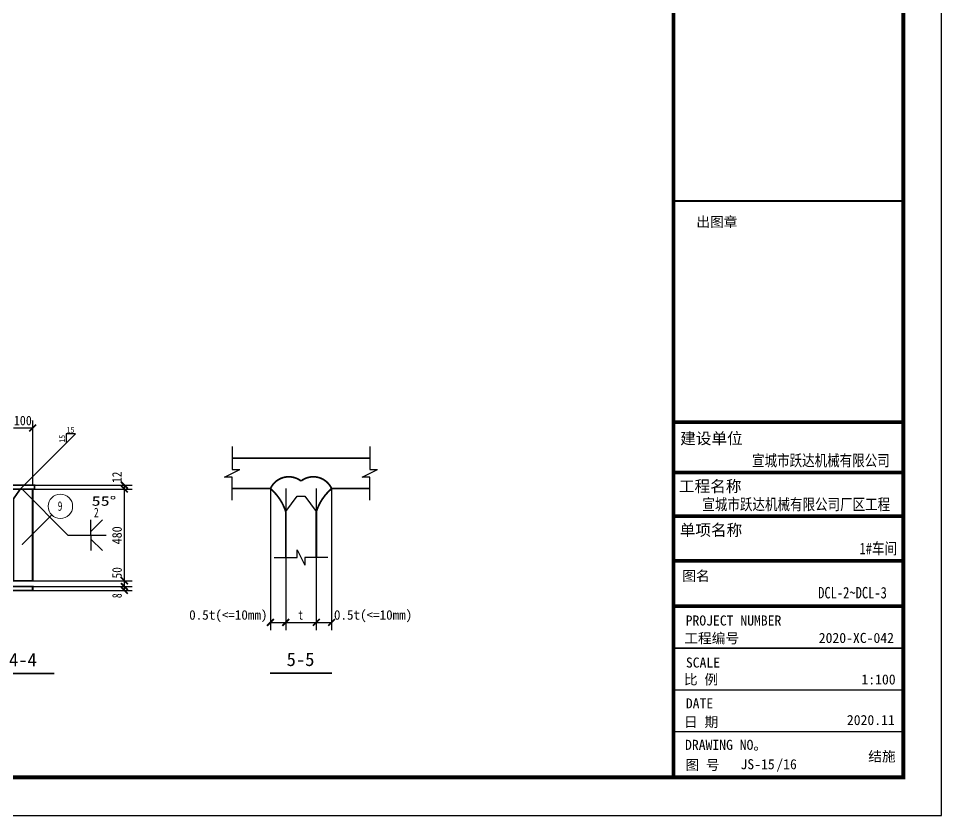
# Model space of a CAD drawing. Extents: x 69728788 to 149766163, y 20718153 to 43663798.
# Drawn here: x 74907848 to 74931996, y 20988016 to 21008874 of the extents above; entities that cross this region are included whole.
import ezdxf
from ezdxf.enums import TextEntityAlignment as Align

# ---------------------------------------------------------------- set-up
doc = ezdxf.new("R2010")
doc.units = 0
doc.header["$LTSCALE"] = 1000
doc.header["$MEASUREMENT"] = 0
doc.linetypes.add('2', pattern=[16, 12.5, -1.5, 0.5, -1.5])
doc.linetypes.add('5', pattern=[5.6, 2, -0.8, 2, -0.8])
doc.layers.get('0').update_dxf_attribs({"linetype": 'CONTINUOUS'})
for name, color, linetype in [('10', 7, 'CONTINUOUS'), ('320', 2, 'CONTINUOUS'), ('PUB_TITLE', 4, 'CONTINUOUS'), ('TEXT', 7, 'CONTINUOUS'), ('图框', 253, 'CONTINUOUS'), ('尺寸标注', 253, 'CONTINUOUS'), ('焊缝标注', 253, 'CONTINUOUS'), ('详图符号', 253, '2')]:
    doc.layers.add(name, color=color, linetype=linetype)
doc.layers.add('编号标注', color=9, linetype='CONTINUOUS', lineweight=18)
doc.styles.add('-黑体', font='simhei.ttf')
doc.styles.add('宋体', font='', dxfattribs={"width": 0.8})
doc.styles.add('黑体', font='simhei.ttf', dxfattribs={"width": 0.6, "height": 4.3})
doc.styles.get('宋体').set_extended_font_data('SimSun')

msp = doc.modelspace()

# ---------------------------------------------------------------- linework, layer by layer
at = {"layer": '10', "color": 253}
for p, q in [((74909094.7, 20997757.9), (74909342.2, 20998005.4)), ((74909342.2, 20998005.4), (74909094.7, 20998005.4)), ((74909094.7, 20998005.4), (74909094.7, 20997757.9)), ((74907894.7, 20996557.9), (74909094.7, 20997757.9))]:
    msp.add_line(p, q, dxfattribs=at)
at = {"layer": '10', "const_width": 45}
for points in [[(74907168, 20991731.5), (74908788, 20991731.5)], [(74914430.1, 20991742.8), (74916050.1, 20991742.8)]]:
    msp.add_lwpolyline(points, dxfattribs=at)
at = {"layer": '320', "color": 2, "linetype": '5'}
for p, q in [((74914840.1, 20995971), (74915140.1, 20996371)), ((74915140.1, 20996371), (74915340.1, 20996371)), ((74915340.1, 20996371), (74915640.1, 20995971))]:
    msp.add_line(p, q, dxfattribs=at)
at = {"layer": '320', "const_width": 45}
for points in [[(74907069.7, 20996657.9), (74908269.7, 20996657.9), (74908269.7, 20996557.9), (74907069.7, 20996557.9), (74907069.7, 20996657.9)], [(74907719.7, 20996307.9), (74907894.7, 20996557.9), (74908219.7, 20996557.9), (74908219.7, 20994157.9), (74907719.7, 20994157.9), (74907719.7, 20996307.9)], [(74907119.7, 20994007.9), (74908219.7, 20994007.9), (74908219.7, 20993907.9), (74907119.7, 20993907.9), (74907119.7, 20994007.9)]]:
    msp.add_lwpolyline(points, dxfattribs=at)
at = {"layer": 'PUB_TITLE'}
msp.add_lwpolyline([(74842796.3, 20988016.2), (74931996.3, 20988016.2), (74931996.3, 21030016.2), (74842796.3, 21030016.2)], close=True, dxfattribs=at)
at = {"layer": 'PUB_TITLE', "const_width": 100}
msp.add_lwpolyline([(74845296.3, 20989016.2), (74930996.3, 20989016.2), (74930996.3, 21029016.2), (74845296.3, 21029016.2)], close=True, dxfattribs=at)
at = {"layer": '图框', "color": 4}
for points, const_width in [([(74924987.1, 21029016.2), (74924987.1, 20989016.2)], 98.6), ([(74924987.1, 20998307.5), (74930974.5, 20998307.5)], 99.6), ([(74924987.1, 20996990.5), (74930976.3, 20996990.5)], 99.6), ([(74924987.1, 20995851.2), (74930996.3, 20995851.2)], 99.6), ([(74924987.1, 20994680.4), (74930996.3, 20994680.4)], 99.6), ([(74924987.1, 20993495.9), (74930996.3, 20993495.9)], 99.6), ([(74924987.1, 20992397), (74930996.3, 20992397)], 40.3), ([(74924987.1, 20991300.1), (74930996.3, 20991300.1)], 40.3), ([(74924987.1, 20990211.4), (74930996.3, 20990211.4)], 40.3)]:
    msp.add_lwpolyline(points, dxfattribs=dict(at, const_width=const_width))
at = {"layer": '图框', "color": 0, "const_width": 50}
msp.add_lwpolyline([(74924987.1, 21004098.6), (74930996.3, 21004098.6)], dxfattribs=at)
at = {"layer": '尺寸标注'}
for p, q in [((74908219.7, 20996657.9), (74908219.7, 20998357.9)), ((74907719.7, 20998157.9), (74908219.7, 20998157.9)), ((74908119.7, 20996657.9), (74910819.7, 20996657.9)), ((74910619.7, 20996557.9), (74910619.7, 20996657.9)), ((74908119.7, 20996557.9), (74910819.7, 20996557.9)), ((74908119.7, 20996557.9), (74910819.7, 20996557.9)), ((74910619.7, 20994157.9), (74910619.7, 20996557.9)), ((74914440.1, 20996571), (74914440.1, 20992871)), ((74914840.1, 20996571), (74914840.1, 20992871)), ((74914840.1, 20996571), (74914840.1, 20992871)), ((74915640.1, 20996571), (74915640.1, 20992871)), ((74915640.1, 20996571), (74915640.1, 20992871)), ((74916040.1, 20996571), (74916040.1, 20992871)), ((74908119.7, 20994157.9), (74910819.7, 20994157.9)), ((74908119.7, 20994157.9), (74910819.7, 20994157.9)), ((74908119.7, 20994007.9), (74910819.7, 20994007.9)), ((74908119.7, 20994007.9), (74910819.7, 20994007.9)), ((74910619.7, 20994007.9), (74910619.7, 20994157.9)), ((74910619.7, 20993907.9), (74910619.7, 20994007.9)), ((74908119.7, 20993907.9), (74910819.7, 20993907.9)), ((74914440.1, 20993071), (74914840.1, 20993071)), ((74914840.1, 20993071), (74915640.1, 20993071)), ((74915640.1, 20993071), (74916040.1, 20993071))]:
    msp.add_line(p, q, dxfattribs=at)
at = {"layer": '尺寸标注', "const_width": 45}
for points in [[(74908131.3, 20998069.6), (74908308.1, 20998246.3)], [(74910531.3, 20996746.3), (74910708.1, 20996569.6)], [(74910531.3, 20996646.3), (74910708.1, 20996469.6)], [(74910531.3, 20996646.3), (74910708.1, 20996469.6)], [(74910531.3, 20994246.3), (74910708.1, 20994069.6)], [(74910531.3, 20994246.3), (74910708.1, 20994069.6)], [(74910531.3, 20994096.3), (74910708.1, 20993919.6)], [(74910531.3, 20994096.3), (74910708.1, 20993919.6)], [(74910531.3, 20993996.3), (74910708.1, 20993819.6)], [(74914351.7, 20992982.6), (74914528.5, 20993159.3)], [(74914751.7, 20992982.6), (74914928.5, 20993159.3)], [(74914751.7, 20992982.6), (74914928.5, 20993159.3)], [(74915551.7, 20992982.6), (74915728.5, 20993159.3)], [(74915551.7, 20992982.6), (74915728.5, 20993159.3)], [(74915951.7, 20992982.6), (74916128.5, 20993159.3)]]:
    msp.add_lwpolyline(points, dxfattribs=at)
at = {"layer": '焊缝标注'}
for p, q in [((74907944.7, 20996557.9), (74909143.4, 20995352.5)), ((74909743.4, 20995352.5), (74909743.4, 20995752.5)), ((74909743.4, 20995452.5), (74910043.4, 20995752.5)), ((74909143.4, 20995352.5), (74910143.4, 20995352.5)), ((74909743.4, 20995352.5), (74909743.4, 20994952.5)), ((74909743.4, 20995252.5), (74910043.4, 20994952.5))]:
    msp.add_line(p, q, dxfattribs=at)
msp.add_solid([(74907944.7, 20996557.9), (74908004.6, 20996476.5), (74908025.9, 20996497.6)], dxfattribs=at)
at = {"layer": '编号标注'}
msp.add_line((74907944.7, 20995107.9), (74908718.4, 20995881.7), dxfattribs=at)
at = {"layer": '编号标注', "const_width": 10}
msp.add_lwpolyline([(74907949.7, 20995107.9, 1), (74907939.7, 20995107.9, 1), (74907949.7, 20995107.9, 1)], format="xyb", dxfattribs=at)
at = {"layer": '编号标注'}
msp.add_circle((74908944.7, 20996107.9), 320, dxfattribs=at)
at = {"layer": '详图符号'}
for p, q in [((74913440.1, 20997671), (74913440.1, 20997071)), ((74917040.1, 20997671), (74917040.1, 20997071)), ((74913240.1, 20996871), (74913640.1, 20997071)), ((74913440.1, 20996871), (74913240.1, 20996871)), ((74913440.1, 20997071), (74913640.1, 20997071)), ((74913440.1, 20996271), (74913440.1, 20996871)), ((74916840.1, 20996871), (74917240.1, 20997071)), ((74917040.1, 20996871), (74916840.1, 20996871)), ((74917040.1, 20997071), (74917240.1, 20997071)), ((74917040.1, 20996271), (74917040.1, 20996871)), ((74915140.1, 20994771), (74915140.1, 20994971)), ((74915140.1, 20994971), (74915340.1, 20994571)), ((74914540.1, 20994771), (74915140.1, 20994771)), ((74915940.1, 20994771), (74915340.1, 20994771)), ((74915340.1, 20994771), (74915340.1, 20994571))]:
    msp.add_line(p, q, dxfattribs=at)
at = {"layer": '详图符号', "color": 2, "const_width": 45}
for points in [[(74913440.1, 20997371), (74917040.1, 20997371)], [(74913440.1, 20996571), (74914440.1, 20996571)], [(74916040.1, 20996571), (74917040.1, 20996571)], [(74914840.1, 20995971), (74914840.1, 20994771)], [(74915640.1, 20995971), (74915640.1, 20994771)]]:
    msp.add_lwpolyline(points, dxfattribs=at)
at = {"layer": '详图符号', "const_width": 45}
for points in [[(74915240.1, 20996771, 0.4850713), (74914440.1, 20996571, 0.4850713)], [(74916040.1, 20996571, 0.4850713), (74915240.1, 20996771, 0.4850713)], [(74914840.1, 20995971, 0.1386751), (74914440.1, 20996571, 0.1386751)], [(74916040.1, 20996571, 0.1386751), (74915640.1, 20995971, 0.1386751)]]:
    msp.add_lwpolyline(points, format="xyb", dxfattribs=at)

# ---------------------------------------------------------------- texts
at = {"insert": (74927123.2, 20997159.2), "char_height": 1.667, "width": 29.39, "attachment_point": 1}
msp.add_mtext('宣城嘉怡纸箱包装有限公司', dxfattribs=at)
at = {"layer": '10', "color": 253, "width": 1.178672}
msp.add_text('15', height=150, dxfattribs=at).set_placement((74909110.5, 20998034.9), (74909314.5, 20998034.9), align=Align.FIT)
at = {"layer": '10', "color": 253, "width": 1.178663}
msp.add_text('15', height=150, rotation=90, dxfattribs=at).set_placement((74909065.2, 20997773.7), (74909065.2, 20997977.7), align=Align.FIT)
at = {"layer": '10'}
for s, width, p, p2 in [('4-4', 0.887776, (74907600, 20991917), (74908329, 20991917)), ('5-5', 0.902572, (74914862.1, 20991928.3), (74915591.1, 20991928.3))]:
    msp.add_text(s, height=350, dxfattribs=dict(at, width=width)).set_placement(p, p2, align=Align.FIT)
at = {"layer": 'TEXT', "color": 3, "style": '-黑体', "width": 0.8}
for s, p in [('宣城市跃达机械有限公司', (74927038.8, 20997157)), ('宣城市跃达机械有限公司厂区工程', (74925739.4, 20996009.8)), ('1#车间', (74929850.5, 20994854.1)), ('DCL-2~DCL-3', (74928769, 20993697.9))]:
    msp.add_text(s, height=300.15, dxfattribs=at).set_placement(p)
at = {"layer": '图框', "color": 4}
for s, height, style, p in [('出图章', 262.94, '黑体', (74925582.2, 21003418.2)), ('建设单位', 300, '黑体', (74925158.7, 20997734.8)), ('工程名称', 300, '黑体', (74925125.5, 20996483.3)), ('单项名称', 300, '黑体', (74925145.5, 20995337.5)), ('图名', 262.94, '黑体', (74925214.7, 20994155.4)), ('工程编号', 262.94, '黑体', (74925266.2, 20992524.1)), ('2020-XC-042', 262.944, '宋体', (74928784.5, 20992533.2)), ('SCALE', 262.94, '黑体', (74925308.1, 20991888.5)), ('比 例', 262.94, '黑体', (74925257.3, 20991445.6)), ('1:100', 262.94, '宋体', (74929901, 20991446.6)), ('DATE', 262.94, '黑体', (74925306.7, 20990819.9)), ('日 期', 262.94, '黑体', (74925257.3, 20990332.8)), ('2020.11', 262.94, '宋体', (74929520.4, 20990385.1)), ('DRAWING NO。', 262.944, '黑体', (74925286, 20989735.2)), ('图 号', 262.94, '黑体', (74925294.7, 20989210.2))]:
    msp.add_text(s, height=height, dxfattribs=dict(at, style=style)).set_placement(p)
at = {"layer": '图框', "color": 0, "style": '黑体'}
msp.add_text('PROJECT NUMBER', height=262.944, dxfattribs=at).set_placement((74925301.7, 20992988.9))
at = {"layer": '图框', "color": 3, "style": '宋体'}
for s, p in [('结施', (74930078.3, 20989432.7)), ('JS-15', (74926736.9, 20989228.5)), ('/16', (74927674.6, 20989228.5))]:
    msp.add_text(s, height=262.94, dxfattribs=at).set_placement(p)
at = {"layer": '尺寸标注'}
for s, width, p, p2 in [('100', 0.982801, (74907724.7, 20998227.9), (74908197.2, 20998227.9)), ('0.5t(<=10mm)', 0.963529, (74912313.8, 20993141), (74914361.3, 20993141)), ('t', 1.592498, (74915170.1, 20993141), (74915292.6, 20993141)), ('0.5t(<=10mm)', 0.963529, (74916101.3, 20993141), (74918148.8, 20993141))]:
    msp.add_text(s, height=250, dxfattribs=dict(at, width=width)).set_placement(p, p2, align=Align.FIT)
for s, width, p, p2 in [('12', 1.03133, (74910549.7, 20996719.2), (74910549.7, 20997016.7)), ('480', 0.909998, (74910549.7, 20995112.9), (74910549.7, 20995585.4)), ('50', 0.909997, (74910549.7, 20994219.2), (74910549.7, 20994516.7)), ('8', 0.909993, (74910549.7, 20993706.7), (74910549.7, 20993829.2))]:
    msp.add_text(s, height=250, rotation=90, dxfattribs=dict(at, width=width)).set_placement(p, p2, align=Align.FIT)
at = {"layer": '焊缝标注'}
for s, width, p, p2 in [('55°', 1.683502, (74909760.9, 20996122.5), (74910408.4, 20996122.5)), ('2', 0.910005, (74909823.4, 20995822.5), (74909945.9, 20995822.5))]:
    msp.add_text(s, height=250, dxfattribs=dict(at, width=width)).set_placement(p, p2, align=Align.FIT)
at = {"layer": '编号标注', "width": 0.980005}
msp.add_text('9', height=250, dxfattribs=at).set_placement((74908874.7, 20995990.4), (74908997.2, 20995990.4), align=Align.FIT)

doc.saveas('drawing.dxf')
